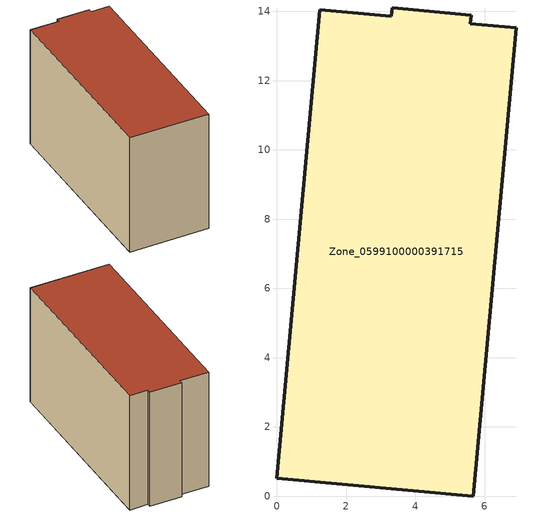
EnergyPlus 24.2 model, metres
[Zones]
Zone_0599100000391715
 floor ground (C_G): 3.33,14.1 5.62,13.89 5.59,13.65 6.91,13.53 5.68,0 0,0.52 1.23,14.04 3.31,13.86 z0
 wall outside (C_F): 5.68,0 6.91,13.53 5.59,13.65 5.62,13.89 3.33,14.1 3.31,13.86 1.23,14.04 0,0.52 5.68,0 z0:8.9
 roof outside (C_R): 5.62,13.89 3.33,14.1 3.31,13.86 1.23,14.04 0,0.52 5.68,0 6.91,13.53 5.59,13.65 z8.9
[BUILDING]
Pand.0599100000391715: North Axis=0; Terrain=City; Loads Convergence Tolerance Value=0.04; Temperature Convergence Tolerance Value=0.4; Solar Distribution=FullExterior; Maximum Number of Warmup Days=25; Minimum Number of Warmup Days=1
[Site:Location]
Rotterdam.The.Hague.AP_ZH_NLD Design_Conditions: Latitude=51.96; Longitude=4.45; Time Zone=1; Elevation=-4.5
[SITE:GROUNDTEMPERATURE:BUILDINGSURFACE]
18, 18, 18, 18, 18, 18, 18, 18, 18, 18, 18, 18
[MATERIAL] Thermal Absorptance=0.9; Solar Absorptance=0.7; Visible Absorptance=0.7
Name | Roughness | Thickness | Conductivity | Density | Specific Heat
G.TI.1992-2005 | MediumSmooth | 0.15 | 0.06 | 540 | 1210
F.TI.1992-2005 | Rough | 0.3 | 0.12 | 1920 | 840
R.TI.1992-2005 | MediumRough | 0.2 | 0.08 | 1500 | 1000
[CONSTRUCTION]
C_G: G.TI.1992-2005
C_F: F.TI.1992-2005
C_R: R.TI.1992-2005
[ZONE]
Zone_0599100000391715: Type=1; Multiplier=1; Ceiling Height=Autocalculate; Volume=Autocalculate; Floor Area=autocalculate; Part of Total Floor Area=Yes
[ZONEINFILTRATION:DESIGNFLOWRATE]
Infil_Zone_0599100000391715: Zone or ZoneList or Space or SpaceList=Zone_0599100000391715; Schedule=AlwaysOn; Design Flow Rate Calculation Method=Flow/Area; Flow Rate per Floor Area=0.0015; Constant Term Coefficient=1; Temperature Term Coefficient=0; Velocity Term Coefficient=0; Velocity Squared Term Coefficient=0
[HVACTEMPLATE:ZONE:IDEALLOADSAIRSYSTEM]
Zone_0599100000391715: Maximum Heating Supply Air Temperature=50; Minimum Cooling Supply Air Temperature=13; Maximum Heating Supply Air Humidity Ratio=0.0156; Minimum Cooling Supply Air Humidity Ratio=0.0077; Heating Limit=NoLimit; Cooling Limit=NoLimit; Dehumidification Control Type=ConstantSensibleHeatRatio; Cooling Sensible Heat Ratio=0.7; Dehumidification Setpoint=60; Humidification Control Type=None; Humidification Setpoint=30; Outdoor Air Method=None; Outdoor Air Flow Rate per Person=0.00944; Outdoor Air Flow Rate per Zone Floor Area=0; Outdoor Air Flow Rate per Zone=0; Demand Controlled Ventilation Type=None; Outdoor Air Economizer Type=NoEconomizer; Heat Recovery Type=None; Sensible Heat Recovery Effectiveness=0.7; Latent Heat Recovery Effectiveness=0.65
[ZONECONTROL:THERMOSTAT]
ThermostatControl_Zone_0599100000391715: Zone or ZoneList=Zone_0599100000391715; Control Type Schedule=DualSetpointControlType; Control 1=Thermostat_Zone_0599100000391715; Temperature Difference Between Cutout And Setpoint=0
[THERMOSTATSETPOINT:DUALSETPOINT]
Thermostat_Zone_0599100000391715: Heating Setpoint Temperature Schedule=HeatingSetpoint_Zone_0599100000391715; Cooling Setpoint Temperature Schedule=CoolingSetpoint_Zone_0599100000391715
[SCHEDULE:COMPACT]
HeatingSetpoint_Zone_0599100000391715: Through: 12/31, For: AllDays, Until: 24:00, 21
CoolingSetpoint_Zone_0599100000391715: Through: 12/31, For: AllDays, Until: 24:00, 24
DualSetpointControlType: Through: 12/31, For: AllDays, Until: 24:00, 4
AlwaysOn: Through: 12/31, For: AllDays, Until: 24:00, 1
